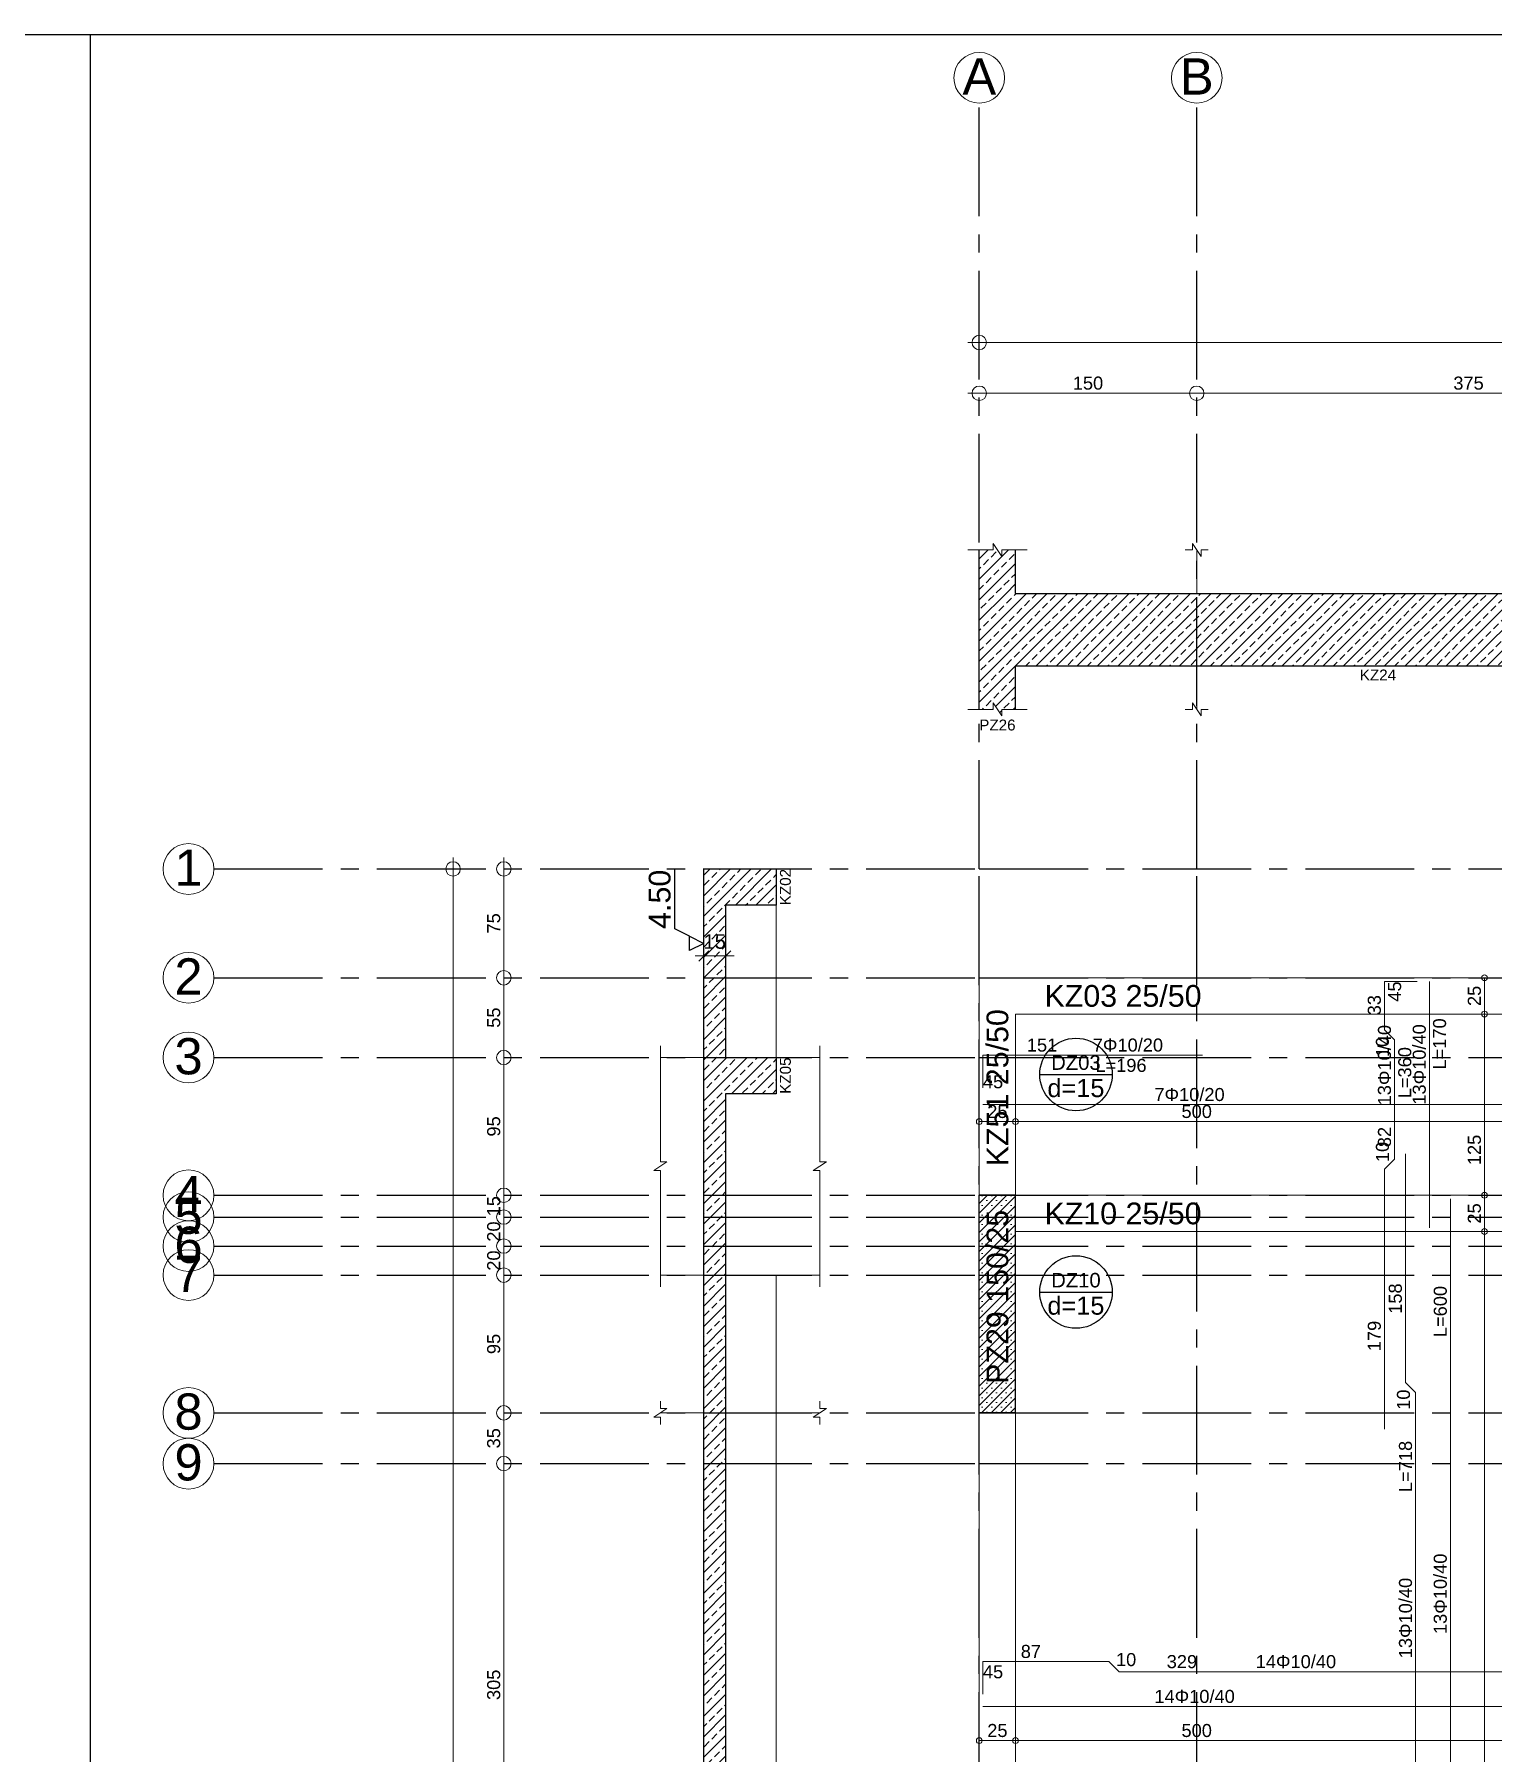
# Model space of a CAD drawing. Header units: millimetres. Extents: x 2232 to 85269, y -3593 to 5869.
# Drawn here: x 44411 to 45417, y 4684 to 5869 of the extents above; entities that cross this region are included whole.
import ezdxf

# ---------------------------------------------------------------- set-up
doc = ezdxf.new("R2010")
doc.units = ezdxf.units.MM
doc.linetypes.add('CENTER2', pattern=[112.5, 75, -12.5, 12.5, -12.5])
doc.linetypes.add('DASHDOT2', pattern=[12.7, 6.35, -3.175, 0, -3.175])
doc.layers.add('aks', color=251, linetype='DASHDOT2', lineweight=35)
for name, color, linetype in [('Donatı Topl. Uzun. Yazısı', 7, 'Continuous'), ('Donatı Uz. Yazısı', 7, 'Continuous'), ('Donatı Yazısı', 7, 'Continuous'), ('Donatı Çizgisi', 7, 'Continuous'), ('Döşeme', 7, 'Continuous'), ('Kiriş', 7, 'Continuous'), ('Panel', 7, 'Continuous'), ('Standart', 7, 'Continuous'), ('Ölçülendirme', 7, 'Continuous')]:
    doc.layers.add(name, color=color, linetype=linetype)
doc.styles.add('arial_1_18', font='arial.ttf', dxfattribs={"height": 0.2})
pattern_1 = [(45, (0, 0), (-7.071068, 7.071068), []), (45, (7.071, 0), (-7.071068, 7.071068), [5, -2.5])]

# ---------------------------------------------------------------- blocks, each defined once
blk = doc.blocks.new('IDE855Entity1410')
at = {"layer": 'Standart', "linetype": 'Continuous', "lineweight": -3}
h = blk.add_hatch(dxfattribs=at)
h.set_pattern_fill('ANSI33', color=171, scale=40, style=0)
h.set_pattern_definition(pattern_1)
h.paths.add_polyline_path([(15.5, 2545.5), (15.5, 2550), (25, 2550), (25, 2520), (0, 2520), (0, 2550), (9.5, 2550), (9.5, 2554.5)])
h = blk.add_hatch(dxfattribs=at)
h.set_pattern_fill('ANSI33', color=171, scale=40, style=0)
h.set_pattern_definition(pattern_1)
h.paths.add_polyline_path([(25, 2440), (15.5, 2440), (15.5, 2435.5), (9.5, 2444.5), (9.5, 2440), (0, 2440), (0, 2520), (25, 2520)])
h = blk.add_hatch(dxfattribs=at)
h.set_pattern_fill('ANSI33', color=171, scale=40, style=0)
h.set_pattern_definition(pattern_1)
h.paths.add_polyline_path([(525, 2470), (25, 2470), (25, 2520), (525, 2520)])
at = {"layer": 'Standart', "color": 1, "linetype": 'Continuous', "lineweight": 5}
for points in [[(-8, 2550), (9.5, 2550)], [(9.5, 2550), (9.5, 2554.5)], [(9.5, 2554.5), (15.5, 2545.5)], [(15.5, 2545.5), (15.5, 2550)], [(15.5, 2550), (33, 2550)], [(142, 2550), (147, 2550)], [(147, 2550), (147, 2554.5)], [(147, 2554.5), (153, 2545.5)], [(153, 2545.5), (153, 2550)], [(153, 2550), (158, 2550)], [(9.5, 2440), (9.5, 2444.5)], [(9.5, 2444.5), (15.5, 2435.5)], [(147, 2440), (147, 2444.5)], [(147, 2444.5), (153, 2435.5)], [(-8, 2440), (9.5, 2440)], [(15.5, 2435.5), (15.5, 2440)], [(15.5, 2440), (33, 2440)], [(142, 2440), (147, 2440)], [(153, 2435.5), (153, 2440)], [(153, 2440), (158, 2440)]]:
    blk.add_lwpolyline(points, dxfattribs=at)
at = {"layer": 'Standart', "color": 159, "linetype": 'Continuous', "lineweight": -3}
for points in [[(0, 2440), (0, 2550)], [(25, 2520), (25, 2550)], [(25, 2520), (150, 2520)], [(150, 2520), (525, 2520)], [(25, 2470), (150, 2470)], [(25, 2440), (25, 2470)], [(150, 2470), (525, 2470)]]:
    blk.add_lwpolyline(points, dxfattribs=at)
at = {"layer": 'Standart', "color": 163, "linetype": 'Continuous', "lineweight": 5}
for points in [[(150, 2520), (150, 2550)], [(150, 2440), (150, 2470)]]:
    blk.add_lwpolyline(points, dxfattribs=at)
at = {"layer": 'Standart', "color": 250, "linetype": 'Continuous', "lineweight": 5, "style": 'arial_1_18'}
for s, p in [('KZ24', (262.5, 2460)), ('PZ26', (0, 2425.5))]:
    blk.add_text(s, height=7.5, dxfattribs=at).set_placement(p)
blk = doc.blocks.new('IDE855Entity1412')
at = {"layer": 'Standart', "linetype": 'Continuous', "lineweight": -3}
h = blk.add_hatch(dxfattribs=at)
h.set_pattern_fill('ANSI33', color=171, scale=40, style=0)
h.set_pattern_definition(pattern_1)
h.paths.add_polyline_path([(-140, 2330), (-140, 2305), (-190, 2305), (-190, 2330)])
h = blk.add_hatch(dxfattribs=at)
h.set_pattern_fill('ANSI33', color=171, scale=40, style=0)
h.set_pattern_definition(pattern_1)
h.paths.add_polyline_path([(-175, 2305), (-175, 2200), (-190, 2200), (-190, 2305)])
h = blk.add_hatch(dxfattribs=at)
h.set_pattern_fill('ANSI33', color=171, scale=40, style=0)
h.set_pattern_definition(pattern_1)
h.paths.add_polyline_path([(-140, 2200), (-140, 2175), (-190, 2175), (-190, 2200)])
h = blk.add_hatch(dxfattribs=at)
h.set_pattern_fill('ANSI33', color=171, scale=40, style=0)
h.set_pattern_definition(pattern_1)
h.paths.add_polyline_path([(-175, 2175), (-175, 1525), (-190, 1525), (-190, 2175)])
at = {"layer": 'Standart', "color": 253, "linetype": 'Continuous', "lineweight": -3}
for points in [[(-210, 2288.7), (-210, 2329.5)], [(-200, 2283.7), (-210, 2288.7)], [(-200, 2273.7), (-200, 2283.7)], [(-200, 2283.7), (-190, 2278.7)], [(-190, 2278.7), (-200, 2273.7)], [(-190, 2278.7), (-190, 2278.7)]]:
    blk.add_lwpolyline(points, dxfattribs=at)
at = {"layer": 'Standart', "color": 159, "linetype": 'Continuous', "lineweight": -3}
for points in [[(-190, 2330), (-140, 2330)], [(-190, 2200), (-190, 2330)], [(-140, 2330), (-140, 2305)], [(-140, 2305), (-175, 2305)], [(-175, 2305), (-175, 2200)], [(-190, 2050), (-190, 2200)], [(-175, 2200), (-140, 2200)], [(-140, 2200), (-140, 2175)], [(-140, 2175), (-175, 2175)], [(-175, 2175), (-175, 1525)], [(-190, 1955), (-190, 2050)], [(-190, 1525), (-190, 1955)]]:
    blk.add_lwpolyline(points, dxfattribs=at)
at = {"layer": 'Standart', "color": 163, "linetype": 'Continuous', "lineweight": 5}
for points in [[(-140, 2200), (-140, 2305)], [(-190, 2200), (-220, 2200)], [(-110, 2200), (-140, 2200)], [(-190, 2050), (-220, 2050)], [(-110, 2050), (-140, 2050)], [(-140, 1955), (-140, 2050)], [(-190, 1955), (-220, 1955)], [(-110, 1955), (-140, 1955)], [(-140, 1525), (-140, 1955)]]:
    blk.add_lwpolyline(points, dxfattribs=at)
at = {"layer": 'Standart', "color": 1, "linetype": 'Continuous', "lineweight": 5}
for points in [[(-196, 2270), (-169, 2270)], [(-186.5, 2273.5), (-193.5, 2266.5)], [(-190, 2274), (-190, 2266)], [(-171.5, 2273.5), (-178.5, 2266.5)], [(-175, 2274), (-175, 2266)], [(-220, 2128), (-220, 2208)], [(-110, 2128), (-110, 2208)], [(-224.5, 2122), (-215.5, 2128)], [(-220, 2122), (-224.5, 2122)], [(-215.5, 2128), (-220, 2128)], [(-220, 2042), (-220, 2122)], [(-114.5, 2122), (-105.5, 2128)], [(-110, 2122), (-114.5, 2122)], [(-105.5, 2128), (-110, 2128)], [(-110, 2042), (-110, 2122)], [(-224.5, 1952), (-215.5, 1958)], [(-220, 1958), (-220, 1963)], [(-215.5, 1958), (-220, 1958)], [(-114.5, 1952), (-105.5, 1958)], [(-110, 1958), (-110, 1963)], [(-105.5, 1958), (-110, 1958)], [(-220, 1952), (-224.5, 1952)], [(-220, 1947), (-220, 1952)], [(-110, 1952), (-114.5, 1952)], [(-110, 1947), (-110, 1952)]]:
    blk.add_lwpolyline(points, dxfattribs=at)
at = {"layer": 'Standart', "color": 253, "linetype": 'Continuous', "lineweight": -3, "style": 'arial_1_18'}
blk.add_text('4.50', height=15, rotation=90, dxfattribs=at).set_placement((-213, 2288.7))
at = {"layer": 'Standart', "color": 250, "linetype": 'Continuous', "lineweight": 5, "style": 'arial_1_18'}
for s, p in [('KZ02', (-130, 2305)), ('KZ05', (-130, 2175))]:
    blk.add_text(s, height=7.5, rotation=90, dxfattribs=at).set_placement(p)
at = {"layer": 'Standart', "color": 1, "linetype": 'Continuous', "lineweight": 5, "style": 'arial_1_18'}
blk.add_text('15', height=10, dxfattribs=at).set_placement((-190.3, 2275))
blk = doc.blocks.new('IDE855Entity1547')
at = {"layer": 'aks', "color": 251, "linetype": 'CENTER2', "lineweight": -3}
blk.add_lwpolyline([(0, 2330), (0, 2858)], dxfattribs=at)
blk = doc.blocks.new('IDE855Entity1548')
at = {"layer": 'aks', "color": 251, "linetype": 'CENTER2', "lineweight": -3}
blk.add_lwpolyline([(0, 0), (0, 2330)], dxfattribs=at)
blk = doc.blocks.new('IDE855Entity1551')
at = {"layer": 'aks', "color": 30, "linetype": 'Continuous', "lineweight": 5}
blk.add_circle((0, 2875.5), 17.5, dxfattribs=at)
blk = doc.blocks.new('IDE855Entity1552')
at = {"layer": 'aks', "color": 1, "linetype": 'Continuous', "lineweight": 5, "style": 'arial_1_18'}
blk.add_text('A', height=25, dxfattribs=at).set_placement((-11.6, 2863.9))
blk = doc.blocks.new('IDE855Entity1554')
at = {"layer": 'aks', "color": 251, "linetype": 'CENTER2', "lineweight": -3}
blk.add_lwpolyline([(150, 2330), (150, 2858)], dxfattribs=at)
blk = doc.blocks.new('IDE855Entity1555')
at = {"layer": 'aks', "color": 251, "linetype": 'CENTER2', "lineweight": -3}
blk.add_lwpolyline([(150, 0), (150, 2330)], dxfattribs=at)
blk = doc.blocks.new('IDE855Entity1558')
at = {"layer": 'aks', "color": 30, "linetype": 'Continuous', "lineweight": 5}
blk.add_circle((150, 2875.5), 17.5, dxfattribs=at)
blk = doc.blocks.new('IDE855Entity1559')
at = {"layer": 'aks', "color": 1, "linetype": 'Continuous', "lineweight": 5, "style": 'arial_1_18'}
blk.add_text('B', height=25, dxfattribs=at).set_placement((138.4, 2863.9))
blk = doc.blocks.new('IDE855Entity1679')
at = {"layer": 'aks', "color": 251, "linetype": 'CENTER2', "lineweight": -3}
blk.add_lwpolyline([(-528, 1920), (0, 1920)], dxfattribs=at)
blk = doc.blocks.new('IDE855Entity1681')
at = {"layer": 'aks', "color": 251, "linetype": 'CENTER2', "lineweight": -3}
blk.add_lwpolyline([(0, 1920), (3260, 1920)], dxfattribs=at)
blk = doc.blocks.new('IDE855Entity1682')
at = {"layer": 'aks', "color": 30, "linetype": 'Continuous', "lineweight": 5}
blk.add_circle((-545.5, 1920), 17.5, dxfattribs=at)
blk = doc.blocks.new('IDE855Entity1683')
at = {"layer": 'aks', "color": 1, "linetype": 'Continuous', "lineweight": 5, "style": 'arial_1_18'}
blk.add_text('9', height=25, dxfattribs=at).set_placement((-555.2, 1908.4))
blk = doc.blocks.new('IDE855Entity1686')
at = {"layer": 'aks', "color": 251, "linetype": 'CENTER2', "lineweight": -3}
blk.add_lwpolyline([(-528, 2070), (0, 2070)], dxfattribs=at)
blk = doc.blocks.new('IDE855Entity1688')
at = {"layer": 'aks', "color": 251, "linetype": 'CENTER2', "lineweight": -3}
blk.add_lwpolyline([(0, 2070), (3260, 2070)], dxfattribs=at)
blk = doc.blocks.new('IDE855Entity1689')
at = {"layer": 'aks', "color": 30, "linetype": 'Continuous', "lineweight": 5}
blk.add_circle((-545.5, 2070), 17.5, dxfattribs=at)
blk = doc.blocks.new('IDE855Entity1690')
at = {"layer": 'aks', "color": 1, "linetype": 'Continuous', "lineweight": 5, "style": 'arial_1_18'}
blk.add_text('6', height=25, dxfattribs=at).set_placement((-555.2, 2058.4))
blk = doc.blocks.new('IDE855Entity1693')
at = {"layer": 'aks', "color": 251, "linetype": 'CENTER2', "lineweight": -3}
blk.add_lwpolyline([(-528, 2090), (0, 2090)], dxfattribs=at)
blk = doc.blocks.new('IDE855Entity1695')
at = {"layer": 'aks', "color": 251, "linetype": 'CENTER2', "lineweight": -3}
blk.add_lwpolyline([(0, 2090), (3260, 2090)], dxfattribs=at)
blk = doc.blocks.new('IDE855Entity1696')
at = {"layer": 'aks', "color": 30, "linetype": 'Continuous', "lineweight": 5}
blk.add_circle((-545.5, 2090), 17.5, dxfattribs=at)
blk = doc.blocks.new('IDE855Entity1697')
at = {"layer": 'aks', "color": 1, "linetype": 'Continuous', "lineweight": 5, "style": 'arial_1_18'}
blk.add_text('5', height=25, dxfattribs=at).set_placement((-555.2, 2078.4))
blk = doc.blocks.new('IDE855Entity1700')
at = {"layer": 'aks', "color": 251, "linetype": 'CENTER2', "lineweight": -3}
blk.add_lwpolyline([(-528, 1955), (0, 1955)], dxfattribs=at)
blk = doc.blocks.new('IDE855Entity1702')
at = {"layer": 'aks', "color": 251, "linetype": 'CENTER2', "lineweight": -3}
blk.add_lwpolyline([(0, 1955), (3260, 1955)], dxfattribs=at)
blk = doc.blocks.new('IDE855Entity1703')
at = {"layer": 'aks', "color": 30, "linetype": 'Continuous', "lineweight": 5}
blk.add_circle((-545.5, 1955), 17.5, dxfattribs=at)
blk = doc.blocks.new('IDE855Entity1704')
at = {"layer": 'aks', "color": 1, "linetype": 'Continuous', "lineweight": 5, "style": 'arial_1_18'}
blk.add_text('8', height=25, dxfattribs=at).set_placement((-555.2, 1943.4))
blk = doc.blocks.new('IDE855Entity1707')
at = {"layer": 'aks', "color": 251, "linetype": 'CENTER2', "lineweight": -3}
blk.add_lwpolyline([(-528, 2105), (0, 2105)], dxfattribs=at)
blk = doc.blocks.new('IDE855Entity1709')
at = {"layer": 'aks', "color": 251, "linetype": 'CENTER2', "lineweight": -3}
blk.add_lwpolyline([(0, 2105), (3260, 2105)], dxfattribs=at)
blk = doc.blocks.new('IDE855Entity1710')
at = {"layer": 'aks', "color": 30, "linetype": 'Continuous', "lineweight": 5}
blk.add_circle((-545.5, 2105), 17.5, dxfattribs=at)
blk = doc.blocks.new('IDE855Entity1711')
at = {"layer": 'aks', "color": 1, "linetype": 'Continuous', "lineweight": 5, "style": 'arial_1_18'}
blk.add_text('4', height=25, dxfattribs=at).set_placement((-555.2, 2093.4))
blk = doc.blocks.new('IDE855Entity1714')
at = {"layer": 'aks', "color": 251, "linetype": 'CENTER2', "lineweight": -3}
blk.add_lwpolyline([(-528, 2050), (0, 2050)], dxfattribs=at)
blk = doc.blocks.new('IDE855Entity1716')
at = {"layer": 'aks', "color": 251, "linetype": 'CENTER2', "lineweight": -3}
blk.add_lwpolyline([(0, 2050), (3260, 2050)], dxfattribs=at)
blk = doc.blocks.new('IDE855Entity1717')
at = {"layer": 'aks', "color": 30, "linetype": 'Continuous', "lineweight": 5}
blk.add_circle((-545.5, 2050), 17.5, dxfattribs=at)
blk = doc.blocks.new('IDE855Entity1718')
at = {"layer": 'aks', "color": 1, "linetype": 'Continuous', "lineweight": 5, "style": 'arial_1_18'}
blk.add_text('7', height=25, dxfattribs=at).set_placement((-555.2, 2038.4))
blk = doc.blocks.new('IDE855Entity1721')
at = {"layer": 'aks', "color": 251, "linetype": 'CENTER2', "lineweight": -3}
blk.add_lwpolyline([(-528, 2200), (0, 2200)], dxfattribs=at)
blk = doc.blocks.new('IDE855Entity1723')
at = {"layer": 'aks', "color": 251, "linetype": 'CENTER2', "lineweight": -3}
blk.add_lwpolyline([(0, 2200), (3260, 2200)], dxfattribs=at)
blk = doc.blocks.new('IDE855Entity1724')
at = {"layer": 'aks', "color": 30, "linetype": 'Continuous', "lineweight": 5}
blk.add_circle((-545.5, 2200), 17.5, dxfattribs=at)
blk = doc.blocks.new('IDE855Entity1725')
at = {"layer": 'aks', "color": 1, "linetype": 'Continuous', "lineweight": 5, "style": 'arial_1_18'}
blk.add_text('3', height=25, dxfattribs=at).set_placement((-555.2, 2188.4))
blk = doc.blocks.new('IDE855Entity1728')
at = {"layer": 'aks', "color": 251, "linetype": 'CENTER2', "lineweight": -3}
blk.add_lwpolyline([(-528, 2255), (0, 2255)], dxfattribs=at)
blk = doc.blocks.new('IDE855Entity1730')
at = {"layer": 'aks', "color": 251, "linetype": 'CENTER2', "lineweight": -3}
blk.add_lwpolyline([(0, 2255), (3260, 2255)], dxfattribs=at)
blk = doc.blocks.new('IDE855Entity1731')
at = {"layer": 'aks', "color": 30, "linetype": 'Continuous', "lineweight": 5}
blk.add_circle((-545.5, 2255), 17.5, dxfattribs=at)
blk = doc.blocks.new('IDE855Entity1732')
at = {"layer": 'aks', "color": 1, "linetype": 'Continuous', "lineweight": 5, "style": 'arial_1_18'}
blk.add_text('2', height=25, dxfattribs=at).set_placement((-555.2, 2243.4))
blk = doc.blocks.new('IDE855Entity1735')
at = {"layer": 'aks', "color": 251, "linetype": 'CENTER2', "lineweight": -3}
blk.add_lwpolyline([(-528, 2330), (0, 2330)], dxfattribs=at)
blk = doc.blocks.new('IDE855Entity1737')
at = {"layer": 'aks', "color": 251, "linetype": 'CENTER2', "lineweight": -3}
blk.add_lwpolyline([(0, 2330), (3260, 2330)], dxfattribs=at)
blk = doc.blocks.new('IDE855Entity1738')
at = {"layer": 'aks', "color": 30, "linetype": 'Continuous', "lineweight": 5}
blk.add_circle((-545.5, 2330), 17.5, dxfattribs=at)
blk = doc.blocks.new('IDE855Entity1739')
at = {"layer": 'aks', "color": 1, "linetype": 'Continuous', "lineweight": 5, "style": 'arial_1_18'}
blk.add_text('1', height=25, dxfattribs=at).set_placement((-555.2, 2318.4))
blk = doc.blocks.new('IDE855Entity1833')
at = {"layer": 'Panel', "linetype": 'Continuous', "lineweight": 5}
h = blk.add_hatch(dxfattribs=at)
h.set_pattern_fill('SACNCR', color=163, scale=50, style=0)
h.set_pattern_definition([(45, (0, 0), (-3.314563, 3.314563), []), (45, (3.3146, 0), (-3.314563, 3.314563), [0, -4.6875])])
h.paths.add_polyline_path([(0, 1955), (0, 2105), (25, 2105), (25, 1955)])
blk = doc.blocks.new('IDE855Entity1834')
at = {"layer": 'Panel', "color": 164, "linetype": 'Continuous', "lineweight": -3}
blk.add_lwpolyline([(25, 1955), (0, 1955)], dxfattribs=at)
blk = doc.blocks.new('IDE855Entity1835')
at = {"layer": 'Panel', "color": 164, "linetype": 'Continuous', "lineweight": -3}
blk.add_lwpolyline([(25, 1955), (25, 2105)], dxfattribs=at)
blk = doc.blocks.new('IDE855Entity1836')
at = {"layer": 'Panel', "color": 164, "linetype": 'Continuous', "lineweight": -3}
blk.add_lwpolyline([(25, 2105), (0, 2105)], dxfattribs=at)
blk = doc.blocks.new('IDE855Entity1837')
at = {"layer": 'Panel', "color": 164, "linetype": 'Continuous', "lineweight": -3}
blk.add_lwpolyline([(0, 1955), (0, 2105)], dxfattribs=at)
blk = doc.blocks.new('IDE855Entity1838')
at = {"layer": 'Panel', "color": 159, "linetype": 'Continuous', "lineweight": -3, "style": 'arial_1_18'}
blk.add_text('PZ29 150/25', height=15, rotation=90, dxfattribs=at).set_placement((20, 1975))
blk = doc.blocks.new('IDE855Entity1931')
at = {"layer": 'Kiriş', "color": 4, "linetype": 'Continuous', "lineweight": 5}
blk.add_lwpolyline([(25, 2105), (25, 2230)], dxfattribs=at)
blk = doc.blocks.new('IDE855Entity1932')
at = {"layer": 'Kiriş', "color": 4, "linetype": 'Continuous', "lineweight": 5}
blk.add_lwpolyline([(0, 2105), (0, 2255)], dxfattribs=at)
blk = doc.blocks.new('IDE855Entity1933')
at = {"layer": 'Kiriş', "color": 159, "linetype": 'Continuous', "lineweight": 5, "style": 'arial_1_18'}
blk.add_text('KZ51 25/50', height=15, rotation=90, dxfattribs=at).set_placement((20, 2125))
blk = doc.blocks.new('IDE855Entity1937')
at = {"layer": 'Kiriş', "color": 4, "linetype": 'Continuous', "lineweight": 5}
blk.add_lwpolyline([(25, 1525), (25, 1955)], dxfattribs=at)
blk = doc.blocks.new('IDE855Entity1938')
at = {"layer": 'Kiriş', "color": 4, "linetype": 'Continuous', "lineweight": 5}
blk.add_lwpolyline([(0, 1525), (0, 1955)], dxfattribs=at)
blk = doc.blocks.new('IDE855Entity2035')
at = {"layer": 'Kiriş', "color": 4, "linetype": 'Continuous', "lineweight": 5}
blk.add_lwpolyline([(25, 2230), (525, 2230)], dxfattribs=at)
blk = doc.blocks.new('IDE855Entity2036')
at = {"layer": 'Kiriş', "color": 4, "linetype": 'Continuous', "lineweight": 5}
blk.add_lwpolyline([(0, 2255), (525, 2255)], dxfattribs=at)
blk = doc.blocks.new('IDE855Entity2037')
at = {"layer": 'Kiriş', "color": 159, "linetype": 'Continuous', "lineweight": 5, "style": 'arial_1_18'}
blk.add_text('KZ03 25/50', height=15, dxfattribs=at).set_placement((45, 2235))
blk = doc.blocks.new('IDE855Entity2056')
at = {"layer": 'Kiriş', "color": 4, "linetype": 'Continuous', "lineweight": 5}
blk.add_lwpolyline([(25, 2080), (525, 2080)], dxfattribs=at)
blk = doc.blocks.new('IDE855Entity2057')
at = {"layer": 'Kiriş', "color": 4, "linetype": 'Continuous', "lineweight": 5}
blk.add_lwpolyline([(25, 2105), (525, 2105)], dxfattribs=at)
blk = doc.blocks.new('IDE855Entity2058')
at = {"layer": 'Kiriş', "color": 159, "linetype": 'Continuous', "lineweight": 5, "style": 'arial_1_18'}
blk.add_text('KZ10 25/50', height=15, dxfattribs=at).set_placement((45, 2085))
blk = doc.blocks.new('IDE855Entity2222')
at = {"layer": 'Döşeme', "color": 117, "linetype": 'Continuous', "lineweight": -3}
blk.add_lwpolyline([(41.7, 2038.3), (91.7, 2038.3)], dxfattribs=at)
blk.add_circle((66.7, 2038.3), 25, dxfattribs=at)
at = {"layer": 'Döşeme', "color": 178, "linetype": 'Continuous', "lineweight": -3, "style": 'arial_1_18'}
blk.add_text('DZ10', height=10, dxfattribs=at).set_placement((49.6, 2041.5))
at = {"layer": 'Döşeme', "color": 164, "linetype": 'Continuous', "lineweight": -3, "style": 'arial_1_18'}
blk.add_text('d=15', height=12.5, dxfattribs=at).set_placement((47, 2022.7))
blk = doc.blocks.new('IDE855Entity2254')
at = {"layer": 'Döşeme', "color": 117, "linetype": 'Continuous', "lineweight": -3}
blk.add_lwpolyline([(41.7, 2188.3), (91.7, 2188.3)], dxfattribs=at)
blk.add_circle((66.7, 2188.3), 25, dxfattribs=at)
at = {"layer": 'Döşeme', "color": 178, "linetype": 'Continuous', "lineweight": -3, "style": 'arial_1_18'}
blk.add_text('DZ03', height=10, dxfattribs=at).set_placement((49.6, 2191.5))
at = {"layer": 'Döşeme', "color": 164, "linetype": 'Continuous', "lineweight": -3, "style": 'arial_1_18'}
blk.add_text('d=15', height=12.5, dxfattribs=at).set_placement((47, 2172.7))
blk = doc.blocks.new('IDE855Entity2553')
at = {"layer": 'Ölçülendirme', "color": 1, "linetype": 'Continuous', "lineweight": 5}
for points in [[(-363, -8), (-363, 2338)], [(-328, -8), (-328, 2338)]]:
    blk.add_lwpolyline(points, dxfattribs=at)
for centre in [(-363, 2330), (-328, 2330), (-328, 2255), (-328, 2200), (-328, 2105), (-328, 2090), (-328, 2070), (-328, 2050), (-328, 1955), (-328, 1920)]:
    blk.add_circle(centre, 5, dxfattribs=at)
at = {"layer": 'Ölçülendirme', "color": 1, "linetype": 'Continuous', "lineweight": 5, "style": 'arial_1_18'}
for s, p in [('75', (-330.5, 2285.5)), ('55', (-330.5, 2220.5)), ('95', (-330.5, 2145.5)), ('15', (-330.5, 2090.5)), ('20', (-330.5, 2073)), ('20', (-330.5, 2053)), ('95', (-330.5, 1995.5)), ('35', (-330.5, 1930.5)), ('305', (-330.5, 1757))]:
    blk.add_text(s, height=9, rotation=90, dxfattribs=at).set_placement(p)
blk = doc.blocks.new('IDE855Entity2554')
at = {"layer": 'Ölçülendirme', "color": 1, "linetype": 'Continuous', "lineweight": 5}
for points in [[(-8, 2693), (3268, 2693)], [(-8, 2658), (3268, 2658)]]:
    blk.add_lwpolyline(points, dxfattribs=at)
for centre in [(0, 2693), (0, 2658), (150, 2658)]:
    blk.add_circle(centre, 5, dxfattribs=at)
at = {"layer": 'Ölçülendirme', "color": 1, "linetype": 'Continuous', "lineweight": 5, "style": 'arial_1_18'}
for s, p in [('150', (64.5, 2660.5)), ('375', (327, 2660.5))]:
    blk.add_text(s, height=9, dxfattribs=at).set_placement(p)
blk = doc.blocks.new('IDE855Entity2562')
at = {"layer": 'Donatı Çizgisi', "color": 5, "linetype": 'Continuous', "lineweight": 5}
for points in [[(279.5, 2219.1), (279.5, 2252.5)], [(279.5, 2252.5), (302, 2252.5)], [(310.5, 2082.5), (310.5, 2252.5)], [(286.5, 2212.1), (279.5, 2219.1)], [(286.5, 2130), (286.5, 2212.1)], [(2.5, 2179.1), (2.5, 2201.6)], [(2.5, 2201.6), (154, 2201.6)], [(2.5, 2167.5), (547.5, 2167.5)], [(294, 1976), (294, 2133.7)], [(279.5, 2123), (286.5, 2130)], [(279.5, 1943.7), (279.5, 2123)], [(325, 1502.5), (325, 2102.5)], [(301, 1969), (294, 1976)], [(301, 1636), (301, 1969)], [(2.5, 1761), (2.5, 1783.5)], [(2.5, 1783.5), (89.4, 1783.5)], [(89.4, 1783.5), (96.4, 1776.5)], [(96.4, 1776.5), (425, 1776.5)], [(2.5, 1752.5), (547.5, 1752.5)]]:
    blk.add_lwpolyline(points, dxfattribs=at)
at = {"layer": 'Donatı Topl. Uzun. Yazısı', "color": 1, "linetype": 'Continuous', "lineweight": 5, "style": 'arial_1_18'}
for s, p in [('L=170', (322, 2191.7)), ('L=360', (298, 2171.9)), ('L=600', (322.5, 2007.2)), ('L=718', (298.5, 1900.4))]:
    blk.add_text(s, height=9, rotation=90, dxfattribs=at).set_placement(p)
blk.add_text('L=196', height=9, dxfattribs=at).set_placement((80.1, 2190.1))
at = {"layer": 'Donatı Uz. Yazısı', "color": 5, "linetype": 'Continuous', "lineweight": 5, "style": 'arial_1_18'}
for s, p in [('45', (291, 2238.5)), ('33', (277, 2229.1)), ('10', (282.6, 2200.3)), ('82', (284, 2138.2)), ('10', (282.6, 2127.9)), ('158', (291.5, 2023.3)), ('179', (277, 1997.5)), ('10', (297.1, 1957.1))]:
    blk.add_text(s, height=9, rotation=90, dxfattribs=at).set_placement(p)
for s, p in [('151', (32.8, 2204.1)), ('45', (2.5, 2178.8)), ('87', (28.6, 1786)), ('10', (94.3, 1780.4)), ('45', (2.5, 1772)), ('329', (129.3, 1779))]:
    blk.add_text(s, height=9, dxfattribs=at).set_placement(p)
at = {"layer": 'Donatı Yazısı', "color": 5, "linetype": 'Continuous', "lineweight": 5, "style": 'arial_1_18'}
for p in [(284, 2167), (308, 2167.5), (322.5, 1802.5), (298.5, 1785.8)]:
    blk.add_text('13Φ10/40', height=9, rotation=90, dxfattribs=at).set_placement(p)
for s, p in [('7Φ10/20', (78.3, 2204.1)), ('7Φ10/20', (120.8, 2170)), ('14Φ10/40', (190.7, 1779)), ('14Φ10/40', (120.8, 1755))]:
    blk.add_text(s, height=9, dxfattribs=at).set_placement(p)
blk = doc.blocks.new('IDE855Entity2563')
at = {"layer": 'Ölçülendirme', "color": 1, "linetype": 'Continuous', "lineweight": 5}
for points in [[(348.5, 2080), (348.5, 2255)], [(0, 2155.8), (525, 2155.8)], [(348.5, 1500), (348.5, 2080)], [(0, 1729), (525, 1729)]]:
    blk.add_lwpolyline(points, dxfattribs=at)
for centre in [(348.5, 2255), (348.5, 2230), (0, 2155.8), (25, 2155.8), (348.5, 2105), (348.5, 2080), (348.5, 2080), (0, 1729), (25, 1729)]:
    blk.add_circle(centre, 2, dxfattribs=at)
at = {"layer": 'Ölçülendirme', "color": 1, "linetype": 'Continuous', "lineweight": 5, "style": 'arial_1_18'}
for s, p in [('25', (346, 2235.5)), ('125', (346, 2125.8)), ('25', (346, 2085.5))]:
    blk.add_text(s, height=9, rotation=90, dxfattribs=at).set_placement(p)
for s, p in [('25', (5.5, 2158.3)), ('500', (139.5, 2158.3)), ('25', (5.5, 1731.5)), ('500', (139.5, 1731.5))]:
    blk.add_text(s, height=9, dxfattribs=at).set_placement(p)

msp = doc.modelspace()

# ---------------------------------------------------------------- linework, layer by layer
for p, q in [((3332.4, 5868.7), (79990.7, 5868.7)), ((44449.4, 5868.7), (44449.4, 1368.7))]:
    msp.add_line(p, q)

# ---------------------------------------------------------------- block references
at = {"layer": 'aks'}
for name in ['IDE855Entity1551', 'IDE855Entity1558', 'IDE855Entity1552', 'IDE855Entity1559', 'IDE855Entity1547', 'IDE855Entity1554', 'IDE855Entity1738', 'IDE855Entity1739', 'IDE855Entity1735', 'IDE855Entity1548', 'IDE855Entity1737', 'IDE855Entity1555', 'IDE855Entity1731', 'IDE855Entity1732', 'IDE855Entity1728', 'IDE855Entity1730', 'IDE855Entity1724', 'IDE855Entity1725', 'IDE855Entity1721', 'IDE855Entity1723', 'IDE855Entity1710', 'IDE855Entity1696', 'IDE855Entity1711', 'IDE855Entity1697', 'IDE855Entity1707', 'IDE855Entity1709', 'IDE855Entity1689', 'IDE855Entity1690', 'IDE855Entity1693', 'IDE855Entity1695', 'IDE855Entity1717', 'IDE855Entity1718', 'IDE855Entity1686', 'IDE855Entity1688', 'IDE855Entity1714', 'IDE855Entity1716', 'IDE855Entity1703', 'IDE855Entity1704', 'IDE855Entity1700', 'IDE855Entity1702', 'IDE855Entity1682', 'IDE855Entity1683', 'IDE855Entity1679', 'IDE855Entity1681']:
    msp.add_blockref(name, (45062.8, 2963.3), dxfattribs=at)
at = {"layer": 'Döşeme'}
for name in ['IDE855Entity2254', 'IDE855Entity2222']:
    msp.add_blockref(name, (45062.8, 2963.3), dxfattribs=at)
at = {"layer": 'Kiriş'}
for name in ['IDE855Entity1932', 'IDE855Entity2036', 'IDE855Entity2037', 'IDE855Entity1933', 'IDE855Entity1931', 'IDE855Entity2035', 'IDE855Entity2057', 'IDE855Entity2058', 'IDE855Entity2056', 'IDE855Entity1938', 'IDE855Entity1937']:
    msp.add_blockref(name, (45062.8, 2963.3), dxfattribs=at)
at = {"layer": 'Panel'}
for name in ['IDE855Entity1833', 'IDE855Entity1836', 'IDE855Entity1837', 'IDE855Entity1835', 'IDE855Entity1838', 'IDE855Entity1834']:
    msp.add_blockref(name, (45062.8, 2963.3), dxfattribs=at)
at = {"layer": 'Standart'}
for name in ['IDE855Entity2554', 'IDE855Entity1410', 'IDE855Entity2553', 'IDE855Entity1412', 'IDE855Entity2563', 'IDE855Entity2562']:
    msp.add_blockref(name, (45062.8, 2963.3), dxfattribs=at)

doc.saveas('drawing.dxf')
